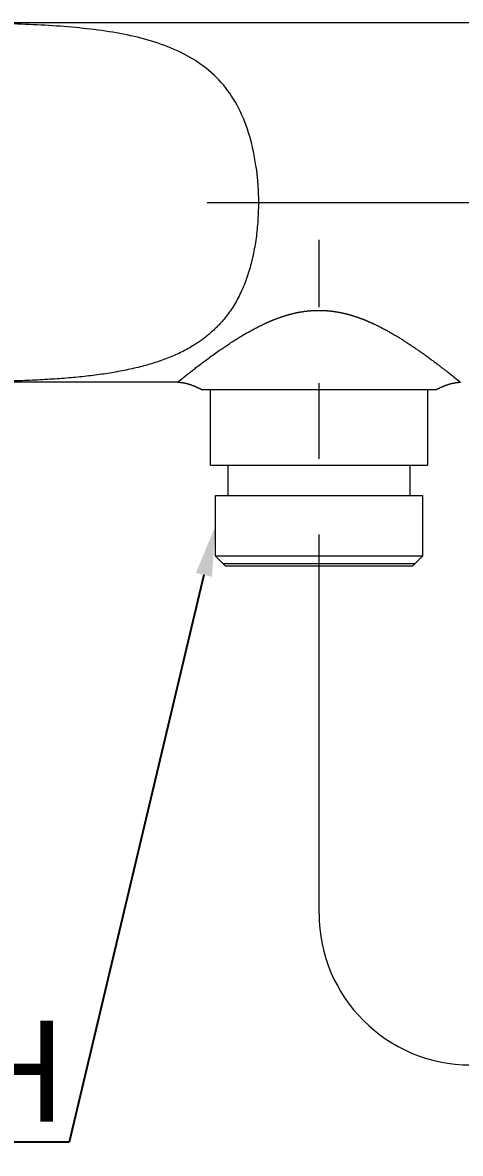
# Model space of a CAD drawing. Extents: x 6453 to 7582, y 0 to 827.
# Drawn here: x 6772.8 to 6816.2, y 123.1 to 235.1 of the extents above; entities that cross this region are included whole.
import ezdxf
from ezdxf import colors
from ezdxf.entities.mleader import LeaderData, LeaderLine
from ezdxf.math import Vec2, Vec3

# ---------------------------------------------------------------- set-up
doc = ezdxf.new("R2010")
doc.units = 0
doc.header["$LTSCALE"] = 30
doc.header["$MEASUREMENT"] = 0
doc.linetypes.add('CENTER', pattern=[2, 1.25, -0.25, 0.25, -0.25])
doc.layers.get('0').update_dxf_attribs({"linetype": 'CONTINUOUS'})
doc.layers.add('1', color=7, linetype='CONTINUOUS')
doc.layers.add('DEF_LAYER_ASSEM_MEMBER', color=7, linetype='CONTINUOUS')
doc.styles.get("Standard").update_dxf_attribs({"font": 'SYMBOL'})

msp = doc.modelspace()

# ---------------------------------------------------------------- linework, layer by layer
at = {"layer": '1', "color": 7, "linetype": 'Continuous', "lineweight": 18}
for p, q in [((6791.44, 198.76), (6802.58, 198.76)), ((6791.44, 191.26), (6791.44, 198.76)), ((6812.94, 198.76), (6812.94, 191.26)), ((6791.44, 191.26), (6812.94, 191.26)), ((6793.19, 188.26), (6793.19, 191.26)), ((6811.19, 191.26), (6811.19, 188.26)), ((6791.94, 188.26), (6812.44, 188.26)), ((6791.94, 182.26), (6791.94, 188.26)), ((6812.44, 188.26), (6812.44, 182.26)), ((6792.94, 181.26), (6791.94, 182.26)), ((6812.44, 182.26), (6791.94, 182.26)), ((6792.69, 181.51), (6811.69, 181.51)), ((6812.44, 182.26), (6811.44, 181.26)), ((6811.44, 181.26), (6792.94, 181.26))]:
    msp.add_line(p, q, dxfattribs=at)
for points, degree in [([(6755.19, 235.06), (6830.19, 235.06)], 1), ([(6788.19, 199.46), (6777.19, 199.46), (6766.19, 199.46), (6755.19, 199.46)], 3)]:
    msp.add_open_spline(points, degree=degree, dxfattribs=at)
at = {"layer": '1', "color": 7, "linetype": 'Continuous', "lineweight": 13}
for points, knots in [([(6795.96, 220.72), (6795.82, 221.79), (6795.61, 222.82), (6795.04, 224.78), (6794.68, 225.71), (6793.81, 227.42), (6793.3, 228.2), (6792.13, 229.59), (6791.48, 230.2), (6790.05, 231.27), (6789.29, 231.73), (6787.66, 232.52), (6786.81, 232.85), (6784.15, 233.7), (6782.26, 234.06), (6778.35, 234.58), (6776.33, 234.74), (6772.22, 234.94), (6770.13, 234.99), (6765.9, 235.05), (6763.77, 235.06), (6759.49, 235.06), (6757.34, 235.06), (6755.19, 235.06)], [0, 0, 0, 0, 0.0625, 0.0625, 0.125, 0.125, 0.1875, 0.1875, 0.25, 0.25, 0.3125, 0.3125, 0.375, 0.375, 0.5, 0.5, 0.625, 0.625, 0.75, 0.75, 0.875, 0.875, 1, 1, 1, 1]), ([(6795.96, 220.72), (6795.96, 220.7), (6795.97, 220.66), (6795.97, 220.6), (6795.98, 220.54), (6795.99, 220.48), (6796, 220.42), (6796, 220.36), (6796.01, 220.3), (6796.02, 220.24), (6796.03, 220.18), (6796.03, 220.12), (6796.04, 220.06), (6796.04, 220), (6796.05, 219.94), (6796.06, 219.88), (6796.06, 219.82), (6796.07, 219.76), (6796.07, 219.7), (6796.08, 219.64), (6796.08, 219.58), (6796.09, 219.51), (6796.1, 219.45), (6796.1, 219.39), (6796.1, 219.33), (6796.11, 219.27), (6796.11, 219.21), (6796.12, 219.15), (6796.12, 219.09), (6796.13, 219.03), (6796.13, 218.97), (6796.13, 218.9), (6796.14, 218.84), (6796.14, 218.78), (6796.14, 218.72), (6796.15, 218.66), (6796.15, 218.6), (6796.15, 218.54), (6796.16, 218.48), (6796.16, 218.41), (6796.16, 218.35), (6796.16, 218.29), (6796.17, 218.23), (6796.17, 218.17), (6796.17, 218.11), (6796.17, 218.04), (6796.17, 217.98), (6796.18, 217.92), (6796.18, 217.86), (6796.18, 217.8), (6796.18, 217.74), (6796.18, 217.67), (6796.18, 217.61), (6796.18, 217.55), (6796.18, 217.49), (6796.18, 217.43), (6796.18, 217.37), (6796.18, 217.3), (6796.18, 217.24), (6796.18, 217.18), (6796.18, 217.12), (6796.18, 217.06), (6796.18, 216.99), (6796.18, 216.93), (6796.18, 216.87), (6796.18, 216.81), (6796.18, 216.75), (6796.18, 216.68), (6796.18, 216.62), (6796.17, 216.56), (6796.17, 216.5), (6796.17, 216.44), (6796.17, 216.37), (6796.17, 216.31), (6796.16, 216.25), (6796.16, 216.19), (6796.16, 216.13), (6796.16, 216.06), (6796.15, 216), (6796.15, 215.94), (6796.15, 215.88), (6796.14, 215.82), (6796.14, 215.75), (6796.14, 215.69), (6796.13, 215.63), (6796.13, 215.57), (6796.11, 215.23), (6796.06, 214.61), (6795.96, 213.73), (6795.82, 212.87), (6795.66, 212.03), (6795.47, 211.22), (6795.24, 210.42), (6794.98, 209.64), (6794.69, 208.89), (6794.36, 208.17), (6794.01, 207.49), (6793.62, 206.84), (6793.26, 206.32), (6792.93, 205.89), (6792.66, 205.56), (6792.37, 205.24), (6792.07, 204.93), (6791.76, 204.63), (6791.44, 204.34), (6791.11, 204.06), (6790.77, 203.79), (6790.41, 203.53), (6790.05, 203.29), (6789.42, 202.89), (6788.47, 202.38), (6787.17, 201.82), (6785.77, 201.33), (6784.27, 200.92), (6782.7, 200.58), (6781.06, 200.3), (6779.38, 200.08), (6777.62, 199.9), (6775.75, 199.76), (6773.8, 199.66), (6771.76, 199.58), (6769.53, 199.53), (6767.12, 199.49), (6764.64, 199.47), (6762.23, 199.47), (6760.12, 199.46), (6758.78, 199.46), (6758.2, 199.46)], [0, 0, 0, 0, 0.001101, 0.002202, 0.003302, 0.004403, 0.005504, 0.006604, 0.007705, 0.008805, 0.009906, 0.011007, 0.012107, 0.013208, 0.014309, 0.01541, 0.01651, 0.017611, 0.018712, 0.019813, 0.020914, 0.022015, 0.023116, 0.024217, 0.025319, 0.02642, 0.027521, 0.028623, 0.029725, 0.030827, 0.031928, 0.033031, 0.034133, 0.035235, 0.036337, 0.03744, 0.038543, 0.039646, 0.040749, 0.041852, 0.042956, 0.044059, 0.045163, 0.046267, 0.047371, 0.048476, 0.04958, 0.050685, 0.05179, 0.052896, 0.054001, 0.055107, 0.056213, 0.057319, 0.058426, 0.059532, 0.06064, 0.061747, 0.062855, 0.063962, 0.065071, 0.066179, 0.067288, 0.068397, 0.069507, 0.070616, 0.071726, 0.072837, 0.073948, 0.075059, 0.07617, 0.077282, 0.078394, 0.079507, 0.080619, 0.081733, 0.082846, 0.08396, 0.085075, 0.08619, 0.087305, 0.088421, 0.089537, 0.090653, 0.09177, 0.092888, 0.094005, 0.110304, 0.126422, 0.14238, 0.158197, 0.173892, 0.189487, 0.205653, 0.221646, 0.237493, 0.253221, 0.268857, 0.284428, 0.293652, 0.302899, 0.312173, 0.32148, 0.330826, 0.340216, 0.349656, 0.359149, 0.368703, 0.37832, 0.388007, 0.417404, 0.447585, 0.478662, 0.510736, 0.543899, 0.576344, 0.609586, 0.643688, 0.678705, 0.71607, 0.754066, 0.792745, 0.839193, 0.886141, 0.927649, 0.96932, 1, 1, 1, 1]), ([(6788.19, 199.46), (6788.19, 199.46), (6788.19, 199.46), (6788.19, 199.46), (6788.19, 199.46), (6788.19, 199.46), (6788.19, 199.47), (6788.19, 199.47), (6788.19, 199.47), (6788.19, 199.47), (6788.19, 199.47), (6788.2, 199.47), (6788.2, 199.47), (6788.2, 199.47), (6788.2, 199.48), (6788.21, 199.48), (6788.21, 199.48), (6788.21, 199.48), (6788.21, 199.49), (6788.22, 199.49), (6788.22, 199.49), (6788.23, 199.5), (6788.23, 199.5), (6788.23, 199.5), (6788.24, 199.51), (6788.24, 199.51), (6788.25, 199.51), (6788.25, 199.52), (6788.26, 199.52), (6788.26, 199.53), (6788.27, 199.53), (6788.27, 199.54), (6788.28, 199.54), (6788.29, 199.55), (6788.29, 199.55), (6788.3, 199.56), (6788.31, 199.56), (6788.31, 199.57), (6788.32, 199.57), (6788.33, 199.58), (6788.34, 199.59), (6788.34, 199.59), (6788.35, 199.6), (6788.36, 199.6), (6788.37, 199.61), (6788.38, 199.62), (6788.39, 199.63), (6788.4, 199.63), (6788.41, 199.64), (6788.41, 199.65), (6788.42, 199.66), (6788.43, 199.66), (6788.44, 199.67), (6788.45, 199.68), (6788.47, 199.69), (6788.48, 199.7), (6788.49, 199.71), (6788.5, 199.72), (6788.51, 199.72), (6788.52, 199.73), (6788.53, 199.74), (6788.54, 199.75), (6788.56, 199.76), (6788.57, 199.77), (6788.58, 199.78), (6788.59, 199.79), (6788.61, 199.8), (6788.62, 199.81), (6788.63, 199.82), (6788.65, 199.83), (6788.66, 199.85), (6788.67, 199.86), (6788.69, 199.87), (6788.7, 199.88), (6788.72, 199.89), (6788.73, 199.9), (6788.75, 199.91), (6788.76, 199.93), (6788.78, 199.94), (6788.79, 199.95), (6788.81, 199.96), (6788.82, 199.98), (6788.84, 199.99), (6788.86, 200), (6788.87, 200.02), (6788.89, 200.03), (6788.91, 200.04), (6788.92, 200.06), (6788.94, 200.07), (6788.96, 200.08), (6788.98, 200.1), (6788.99, 200.11), (6789.01, 200.13), (6789.03, 200.14), (6789.05, 200.16), (6789.07, 200.17), (6789.09, 200.19), (6789.1, 200.2), (6789.12, 200.22), (6789.14, 200.23), (6789.16, 200.25), (6789.18, 200.26), (6789.2, 200.28), (6789.22, 200.3), (6789.24, 200.31), (6789.26, 200.33), (6789.29, 200.34), (6789.31, 200.36), (6789.42, 200.45), (6789.64, 200.63), (6790, 200.91), (6790.4, 201.21), (6790.83, 201.54), (6791.3, 201.88), (6791.8, 202.25), (6792.29, 202.59), (6792.75, 202.9), (6793.15, 203.18), (6793.57, 203.45), (6794, 203.72), (6794.43, 203.99), (6794.86, 204.25), (6795.31, 204.5), (6795.76, 204.75), (6796.22, 204.98), (6796.56, 205.15), (6796.78, 205.25), (6796.86, 205.29), (6796.95, 205.33), (6797.03, 205.37), (6797.12, 205.4), (6797.2, 205.44), (6797.28, 205.48), (6797.37, 205.51), (6797.45, 205.55), (6797.54, 205.58), (6797.62, 205.62), (6797.7, 205.65), (6797.79, 205.69), (6797.87, 205.72), (6797.96, 205.75), (6798.04, 205.78), (6798.12, 205.81), (6798.21, 205.84), (6798.29, 205.87), (6798.37, 205.9), (6798.46, 205.93), (6798.54, 205.96), (6798.63, 205.99), (6798.71, 206.01), (6798.79, 206.04), (6798.88, 206.07), (6798.96, 206.09), (6799.04, 206.12), (6799.13, 206.14), (6799.21, 206.16), (6799.29, 206.19), (6799.38, 206.21), (6799.46, 206.23), (6799.54, 206.25), (6799.63, 206.27), (6799.71, 206.29), (6799.79, 206.31), (6799.88, 206.33), (6799.96, 206.35), (6800.04, 206.36), (6800.12, 206.38), (6800.21, 206.4), (6800.29, 206.41), (6800.37, 206.43), (6800.46, 206.44), (6800.54, 206.45), (6800.62, 206.47), (6800.7, 206.48), (6800.79, 206.49), (6800.87, 206.5), (6800.95, 206.51), (6801.03, 206.52), (6801.12, 206.53), (6801.2, 206.54), (6801.28, 206.54), (6801.36, 206.55), (6801.45, 206.56), (6801.53, 206.56), (6801.61, 206.57), (6801.69, 206.57), (6801.78, 206.58), (6801.86, 206.58), (6801.94, 206.58), (6802.02, 206.58), (6802.1, 206.58), (6802.16, 206.58), (6802.19, 206.58)], [0, 0, 0, 0, 0.002282, 0.004564, 0.006846, 0.009128, 0.01141, 0.013692, 0.015974, 0.018256, 0.020539, 0.022821, 0.025104, 0.027388, 0.029671, 0.031955, 0.034239, 0.036524, 0.038809, 0.041094, 0.043381, 0.045667, 0.047954, 0.050242, 0.05253, 0.054819, 0.057109, 0.059399, 0.061691, 0.063983, 0.066275, 0.068569, 0.070863, 0.073159, 0.075455, 0.077752, 0.08005, 0.08235, 0.08465, 0.086952, 0.089254, 0.091558, 0.093863, 0.096169, 0.098476, 0.100785, 0.103095, 0.105406, 0.107718, 0.110033, 0.112348, 0.114665, 0.116983, 0.119303, 0.121625, 0.123948, 0.126272, 0.128598, 0.130926, 0.133256, 0.135587, 0.13792, 0.140255, 0.142592, 0.144931, 0.147271, 0.149613, 0.151958, 0.154304, 0.156652, 0.159002, 0.161355, 0.163709, 0.166065, 0.168424, 0.170785, 0.173148, 0.175513, 0.17788, 0.18025, 0.182622, 0.184996, 0.187373, 0.189752, 0.192134, 0.194518, 0.196904, 0.199293, 0.201684, 0.204078, 0.206475, 0.208874, 0.211276, 0.21368, 0.216088, 0.218498, 0.22091, 0.223326, 0.225744, 0.228165, 0.230589, 0.233016, 0.235445, 0.237878, 0.240314, 0.242752, 0.245194, 0.247638, 0.250086, 0.284811, 0.319786, 0.355087, 0.390784, 0.426947, 0.463642, 0.500933, 0.527441, 0.553559, 0.579307, 0.60471, 0.629789, 0.654571, 0.679079, 0.703341, 0.727383, 0.751232, 0.755482, 0.759712, 0.763921, 0.768112, 0.772283, 0.776435, 0.780568, 0.784682, 0.788778, 0.792856, 0.796916, 0.800957, 0.804982, 0.808988, 0.812978, 0.816951, 0.820907, 0.824846, 0.82877, 0.832677, 0.836569, 0.840445, 0.844306, 0.848153, 0.851984, 0.855801, 0.859604, 0.863393, 0.867168, 0.87093, 0.874679, 0.878415, 0.882139, 0.88585, 0.88955, 0.893237, 0.896914, 0.900579, 0.904234, 0.907878, 0.911512, 0.915136, 0.918751, 0.922356, 0.925953, 0.929541, 0.93312, 0.936692, 0.940256, 0.943813, 0.947363, 0.950906, 0.954442, 0.957973, 0.961498, 0.965018, 0.968533, 0.972044, 0.975549, 0.979052, 0.98255, 0.986045, 0.989537, 0.993027, 0.996514, 1, 1, 1, 1]), ([(6802.19, 206.58), (6802.2, 206.58), (6802.23, 206.58), (6802.28, 206.58), (6802.32, 206.58), (6802.37, 206.58), (6802.41, 206.58), (6802.46, 206.58), (6802.5, 206.58), (6802.55, 206.58), (6802.6, 206.58), (6802.64, 206.57), (6802.69, 206.57), (6802.73, 206.57), (6802.78, 206.57), (6802.82, 206.56), (6802.87, 206.56), (6802.92, 206.56), (6802.96, 206.55), (6803.01, 206.55), (6803.05, 206.55), (6803.1, 206.54), (6803.14, 206.54), (6803.19, 206.53), (6803.24, 206.53), (6803.28, 206.53), (6803.33, 206.52), (6803.37, 206.52), (6803.42, 206.51), (6803.46, 206.5), (6803.51, 206.5), (6803.56, 206.49), (6803.6, 206.49), (6803.65, 206.48), (6803.69, 206.47), (6803.74, 206.47), (6803.78, 206.46), (6803.83, 206.45), (6803.88, 206.45), (6803.92, 206.44), (6803.97, 206.43), (6804.01, 206.42), (6804.06, 206.41), (6804.11, 206.41), (6804.15, 206.4), (6804.2, 206.39), (6804.24, 206.38), (6804.29, 206.37), (6804.34, 206.36), (6804.38, 206.35), (6804.43, 206.34), (6804.47, 206.33), (6804.52, 206.32), (6804.57, 206.31), (6804.61, 206.3), (6804.66, 206.29), (6804.7, 206.28), (6804.75, 206.27), (6804.8, 206.26), (6804.84, 206.25), (6804.89, 206.24), (6804.94, 206.22), (6804.98, 206.21), (6805.03, 206.2), (6805.07, 206.19), (6805.12, 206.17), (6805.17, 206.16), (6805.21, 206.15), (6805.26, 206.14), (6805.3, 206.12), (6805.35, 206.11), (6805.4, 206.1), (6805.44, 206.08), (6805.49, 206.07), (6805.54, 206.05), (6805.58, 206.04), (6805.63, 206.02), (6805.68, 206.01), (6805.72, 205.99), (6805.77, 205.98), (6805.81, 205.96), (6805.86, 205.95), (6805.91, 205.93), (6805.95, 205.92), (6806, 205.9), (6806.05, 205.89), (6806.09, 205.87), (6806.14, 205.85), (6806.19, 205.84), (6806.23, 205.82), (6806.28, 205.8), (6806.33, 205.78), (6806.37, 205.77), (6806.42, 205.75), (6806.46, 205.73), (6806.51, 205.71), (6806.56, 205.7), (6806.6, 205.68), (6806.65, 205.66), (6806.7, 205.64), (6806.74, 205.62), (6806.79, 205.6), (6806.84, 205.58), (6806.88, 205.56), (6806.93, 205.54), (6806.98, 205.52), (6807.02, 205.5), (6807.07, 205.48), (6807.12, 205.46), (6807.16, 205.44), (6807.21, 205.42), (6807.26, 205.4), (6807.3, 205.38), (6807.35, 205.36), (6807.4, 205.34), (6807.44, 205.32), (6807.49, 205.3), (6807.54, 205.28), (6807.58, 205.25), (6807.63, 205.23), (6807.78, 205.16), (6808.04, 205.04), (6808.4, 204.86), (6808.75, 204.67), (6809.09, 204.48), (6809.44, 204.29), (6809.78, 204.09), (6810.11, 203.89), (6810.44, 203.68), (6810.77, 203.47), (6811.09, 203.26), (6811.41, 203.05), (6811.72, 202.84), (6812.05, 202.61), (6812.41, 202.36), (6812.77, 202.1), (6813.12, 201.85), (6813.45, 201.6), (6813.76, 201.37), (6814.06, 201.15), (6814.33, 200.94), (6814.59, 200.74), (6814.83, 200.55), (6814.99, 200.42), (6815.08, 200.35), (6815.12, 200.32), (6815.16, 200.29), (6815.2, 200.26), (6815.23, 200.23), (6815.27, 200.2), (6815.3, 200.17), (6815.34, 200.14), (6815.37, 200.12), (6815.41, 200.09), (6815.44, 200.07), (6815.47, 200.04), (6815.5, 200.02), (6815.53, 199.99), (6815.56, 199.97), (6815.59, 199.94), (6815.62, 199.92), (6815.64, 199.9), (6815.67, 199.88), (6815.7, 199.86), (6815.72, 199.84), (6815.75, 199.82), (6815.77, 199.8), (6815.79, 199.78), (6815.82, 199.76), (6815.84, 199.74), (6815.86, 199.73), (6815.88, 199.71), (6815.9, 199.69), (6815.92, 199.68), (6815.94, 199.66), (6815.96, 199.65), (6815.98, 199.63), (6815.99, 199.62), (6816.01, 199.61), (6816.02, 199.6), (6816.04, 199.58), (6816.05, 199.57), (6816.06, 199.56), (6816.08, 199.55), (6816.09, 199.54), (6816.1, 199.53), (6816.11, 199.52), (6816.12, 199.52), (6816.13, 199.51), (6816.14, 199.5), (6816.15, 199.5), (6816.15, 199.49), (6816.16, 199.49), (6816.16, 199.48), (6816.17, 199.48), (6816.17, 199.47), (6816.18, 199.47), (6816.18, 199.47), (6816.18, 199.47), (6816.18, 199.46), (6816.19, 199.46), (6816.19, 199.46), (6816.19, 199.46)], [0, 0, 0, 0, 0.001932, 0.003865, 0.005799, 0.007733, 0.009668, 0.011603, 0.01354, 0.015477, 0.017416, 0.019355, 0.021295, 0.023237, 0.02518, 0.027123, 0.029069, 0.031015, 0.032963, 0.034913, 0.036864, 0.038817, 0.040771, 0.042727, 0.044685, 0.046644, 0.048606, 0.050569, 0.052535, 0.054502, 0.056472, 0.058444, 0.060418, 0.062394, 0.064372, 0.066353, 0.068337, 0.070323, 0.072311, 0.074302, 0.076296, 0.078292, 0.080291, 0.082293, 0.084298, 0.086306, 0.088317, 0.090331, 0.092348, 0.094368, 0.096391, 0.098417, 0.100447, 0.10248, 0.104517, 0.106557, 0.1086, 0.110647, 0.112698, 0.114752, 0.11681, 0.118871, 0.120937, 0.123006, 0.125079, 0.127157, 0.129238, 0.131323, 0.133412, 0.135506, 0.137603, 0.139705, 0.141811, 0.143921, 0.146036, 0.148155, 0.150279, 0.152407, 0.154539, 0.156676, 0.158818, 0.160965, 0.163116, 0.165272, 0.167433, 0.169598, 0.171769, 0.173944, 0.176124, 0.17831, 0.1805, 0.182696, 0.184896, 0.187102, 0.189313, 0.19153, 0.193751, 0.195978, 0.19821, 0.200448, 0.202691, 0.20494, 0.207194, 0.209454, 0.211719, 0.21399, 0.216266, 0.218549, 0.220837, 0.22313, 0.22543, 0.227736, 0.230047, 0.232364, 0.234687, 0.237017, 0.239352, 0.241693, 0.244041, 0.246394, 0.248754, 0.26707, 0.285498, 0.304052, 0.322742, 0.341582, 0.360584, 0.379759, 0.399118, 0.418673, 0.438434, 0.458411, 0.478616, 0.499056, 0.525224, 0.551091, 0.576679, 0.60201, 0.627106, 0.651992, 0.676692, 0.701229, 0.72563, 0.749919, 0.754433, 0.758937, 0.76343, 0.767913, 0.772387, 0.776851, 0.781305, 0.78575, 0.790185, 0.794612, 0.79903, 0.803439, 0.807839, 0.812231, 0.816615, 0.820991, 0.825359, 0.829719, 0.834072, 0.838418, 0.842757, 0.847088, 0.851413, 0.855731, 0.860043, 0.864349, 0.868649, 0.872943, 0.877231, 0.881514, 0.885791, 0.890064, 0.894331, 0.898594, 0.902853, 0.907107, 0.911357, 0.915603, 0.919845, 0.924084, 0.928319, 0.932551, 0.936781, 0.941007, 0.945231, 0.949453, 0.953672, 0.95789, 0.962106, 0.96632, 0.970532, 0.974744, 0.978955, 0.983165, 0.987374, 0.991583, 0.995791, 1, 1, 1, 1])]:
    msp.add_open_spline(points, degree=3, knots=knots, dxfattribs=at)
at = {"layer": '1', "color": 7, "linetype": 'Continuous', "lineweight": 18}
for points, knots in [([(6788.19, 199.46), (6788.2, 199.46), (6788.21, 199.46), (6788.24, 199.46), (6788.27, 199.46), (6788.3, 199.46), (6788.33, 199.46), (6788.35, 199.46), (6788.38, 199.46), (6788.41, 199.46), (6788.44, 199.45), (6788.46, 199.45), (6788.49, 199.45), (6788.52, 199.45), (6788.54, 199.45), (6788.57, 199.44), (6788.6, 199.44), (6788.62, 199.44), (6788.65, 199.43), (6788.68, 199.43), (6788.7, 199.43), (6788.73, 199.42), (6788.75, 199.42), (6788.78, 199.41), (6788.8, 199.41), (6788.83, 199.4), (6788.86, 199.4), (6788.88, 199.39), (6788.91, 199.39), (6788.93, 199.38), (6788.96, 199.38), (6788.98, 199.37), (6789.01, 199.37), (6789.03, 199.36), (6789.06, 199.36), (6789.08, 199.35), (6789.11, 199.34), (6789.13, 199.34), (6789.15, 199.33), (6789.18, 199.32), (6789.2, 199.32), (6789.23, 199.31), (6789.25, 199.3), (6789.28, 199.29), (6789.3, 199.29), (6789.32, 199.28), (6789.35, 199.27), (6789.37, 199.26), (6789.4, 199.26), (6789.42, 199.25), (6789.44, 199.24), (6789.47, 199.23), (6789.49, 199.22), (6789.52, 199.22), (6789.54, 199.21), (6789.56, 199.2), (6789.59, 199.19), (6789.61, 199.18), (6789.63, 199.17), (6789.66, 199.16), (6789.68, 199.15), (6789.7, 199.14), (6789.73, 199.14), (6789.75, 199.13), (6789.77, 199.12), (6789.8, 199.11), (6789.82, 199.1), (6789.84, 199.09), (6789.87, 199.08), (6789.89, 199.07), (6789.91, 199.06), (6789.94, 199.05), (6789.96, 199.04), (6789.98, 199.03), (6790.01, 199.02), (6790.03, 199.01), (6790.05, 199), (6790.08, 198.99), (6790.1, 198.97), (6790.12, 198.96), (6790.14, 198.95), (6790.17, 198.94), (6790.19, 198.93), (6790.21, 198.92), (6790.24, 198.91), (6790.26, 198.9), (6790.28, 198.89), (6790.31, 198.88), (6790.33, 198.87), (6790.35, 198.85), (6790.37, 198.84), (6790.4, 198.83), (6790.42, 198.82), (6790.44, 198.81), (6790.47, 198.8), (6790.49, 198.79), (6790.51, 198.77), (6790.53, 198.77), (6790.53, 198.76)], [0, 0, 0, 0, 0.011516, 0.022964, 0.034347, 0.045667, 0.056927, 0.068129, 0.079274, 0.090364, 0.101403, 0.112391, 0.123331, 0.134225, 0.145074, 0.15588, 0.166646, 0.177373, 0.188062, 0.198716, 0.209336, 0.219924, 0.230482, 0.24101, 0.251511, 0.261985, 0.272435, 0.282862, 0.293268, 0.303653, 0.314018, 0.324365, 0.334695, 0.345009, 0.355307, 0.365592, 0.375863, 0.386122, 0.39637, 0.406607, 0.416835, 0.427054, 0.437265, 0.447469, 0.457667, 0.467858, 0.478045, 0.488228, 0.498407, 0.508583, 0.518757, 0.528929, 0.5391, 0.54927, 0.559441, 0.569612, 0.579783, 0.589956, 0.600131, 0.610308, 0.620487, 0.630668, 0.640853, 0.65104, 0.66123, 0.671424, 0.681621, 0.691823, 0.702028, 0.712237, 0.72245, 0.732668, 0.74289, 0.753116, 0.763347, 0.773583, 0.783824, 0.794069, 0.80432, 0.814575, 0.824835, 0.8351, 0.84537, 0.855646, 0.865926, 0.876211, 0.886501, 0.896796, 0.907096, 0.917401, 0.92771, 0.938024, 0.948343, 0.958666, 0.968993, 0.979325, 0.98966, 1, 1, 1, 1]), ([(6813.83, 198.76), (6813.85, 198.77), (6813.88, 198.79), (6813.93, 198.81), (6813.98, 198.84), (6814.03, 198.86), (6814.08, 198.88), (6814.13, 198.91), (6814.18, 198.93), (6814.23, 198.95), (6814.29, 198.98), (6814.34, 199), (6814.39, 199.02), (6814.44, 199.04), (6814.49, 199.06), (6814.54, 199.09), (6814.59, 199.11), (6814.65, 199.13), (6814.7, 199.15), (6814.75, 199.17), (6814.8, 199.19), (6814.86, 199.2), (6814.91, 199.22), (6814.96, 199.24), (6815.01, 199.26), (6815.06, 199.27), (6815.12, 199.29), (6815.17, 199.3), (6815.22, 199.32), (6815.27, 199.33), (6815.33, 199.35), (6815.38, 199.36), (6815.43, 199.37), (6815.48, 199.38), (6815.53, 199.39), (6815.58, 199.4), (6815.64, 199.41), (6815.69, 199.42), (6815.74, 199.43), (6815.79, 199.44), (6815.84, 199.44), (6815.89, 199.45), (6815.94, 199.45), (6815.99, 199.46), (6816.04, 199.46), (6816.09, 199.46), (6816.14, 199.46), (6816.17, 199.46), (6816.19, 199.46)], [0, 0, 0, 0, 0.022134, 0.044353, 0.066649, 0.089012, 0.111436, 0.133912, 0.156431, 0.178986, 0.201569, 0.224173, 0.246788, 0.269409, 0.292028, 0.314637, 0.33723, 0.359801, 0.382341, 0.404846, 0.427308, 0.449722, 0.47208, 0.494377, 0.516608, 0.538766, 0.560846, 0.582844, 0.604753, 0.62657, 0.648289, 0.669908, 0.691421, 0.712825, 0.734118, 0.755296, 0.776357, 0.7973, 0.818123, 0.838824, 0.859403, 0.879859, 0.90019, 0.920398, 0.940482, 0.960443, 0.980282, 1, 1, 1, 1]), ([(6790.53, 198.76), (6790.53, 198.76), (6790.54, 198.76), (6790.56, 198.76), (6790.58, 198.76), (6790.66, 198.76), (6790.73, 198.76), (6790.87, 198.76), (6790.92, 198.76), (6790.99, 198.76), (6791, 198.76), (6791.03, 198.76), (6791.05, 198.76), (6791.09, 198.76), (6791.12, 198.76), (6791.22, 198.76), (6791.29, 198.76), (6791.43, 198.76), (6791.5, 198.76), (6791.74, 198.76), (6791.91, 198.76), (6792.28, 198.76), (6792.47, 198.76), (6792.79, 198.76), (6792.9, 198.76), (6793.05, 198.76), (6793.07, 198.76), (6793.13, 198.76), (6793.22, 198.76), (6793.31, 198.76), (6793.61, 198.76), (6793.86, 198.76), (6794.38, 198.76), (6794.66, 198.76), (6795.23, 198.76), (6795.53, 198.76), (6795.92, 198.76), (6796.04, 198.76), (6796.16, 198.76), (6796.24, 198.76), (6796.28, 198.76), (6796.48, 198.76), (6796.64, 198.76), (6797.14, 198.76), (6797.47, 198.76), (6798.16, 198.76), (6798.51, 198.76), (6799.04, 198.76), (6799.22, 198.76), (6799.49, 198.76), (6799.58, 198.76), (6799.76, 198.76), (6799.86, 198.76), (6800.32, 198.76), (6800.69, 198.76), (6801.43, 198.76), (6801.81, 198.76), (6802.19, 198.76)], [0, 0, 0, 0, 0.03125, 0.03125, 0.0625, 0.0625, 0.125, 0.125, 0.15625, 0.15625, 0.164062, 0.164062, 0.171875, 0.171875, 0.1875, 0.1875, 0.21875, 0.21875, 0.25, 0.25, 0.3125, 0.3125, 0.375, 0.375, 0.40625, 0.40625, 0.414063, 0.414063, 0.421875, 0.4375, 0.4375, 0.5, 0.5, 0.5625, 0.5625, 0.625, 0.625, 0.640625, 0.648437, 0.648437, 0.65625, 0.65625, 0.6875, 0.6875, 0.75, 0.75, 0.8125, 0.8125, 0.84375, 0.84375, 0.859375, 0.859375, 0.875, 0.875, 0.9375, 0.9375, 1, 1, 1, 1]), ([(6802.19, 198.76), (6802.56, 198.76), (6802.94, 198.76), (6803.68, 198.76), (6804.04, 198.76), (6804.77, 198.76), (6805.13, 198.76), (6805.58, 198.76), (6805.71, 198.76), (6805.85, 198.76), (6805.93, 198.76), (6805.98, 198.76), (6806.2, 198.76), (6806.37, 198.76), (6806.89, 198.76), (6807.23, 198.76), (6807.88, 198.76), (6808.2, 198.76), (6808.66, 198.76), (6808.82, 198.76), (6809.04, 198.76), (6809.12, 198.76), (6809.23, 198.76), (6809.26, 198.76), (6809.34, 198.76), (6809.67, 198.76), (6809.98, 198.76), (6810.5, 198.76), (6810.75, 198.76), (6811.23, 198.76), (6811.45, 198.76), (6811.72, 198.76), (6811.77, 198.76), (6811.88, 198.76), (6811.93, 198.76), (6812.08, 198.76), (6812.17, 198.76), (6812.45, 198.76), (6812.62, 198.76), (6812.85, 198.76), (6812.93, 198.76), (6813.07, 198.76), (6813.14, 198.76), (6813.26, 198.76), (6813.32, 198.76), (6813.41, 198.76), (6813.43, 198.76), (6813.49, 198.76), (6813.51, 198.76), (6813.63, 198.76), (6813.71, 198.76), (6813.79, 198.76), (6813.8, 198.76), (6813.83, 198.76), (6813.84, 198.76), (6813.83, 198.76)], [0, 0, 0, 0, 0.0625, 0.0625, 0.125, 0.125, 0.1875, 0.1875, 0.203125, 0.210937, 0.210937, 0.21875, 0.21875, 0.25, 0.25, 0.3125, 0.3125, 0.375, 0.375, 0.40625, 0.40625, 0.421875, 0.421875, 0.429687, 0.429687, 0.4375, 0.5, 0.5, 0.5625, 0.5625, 0.625, 0.625, 0.640625, 0.640625, 0.65625, 0.65625, 0.6875, 0.6875, 0.75, 0.75, 0.78125, 0.78125, 0.8125, 0.8125, 0.84375, 0.84375, 0.859375, 0.859375, 0.875, 0.875, 0.9375, 0.9375, 0.96875, 0.96875, 1, 1, 1, 1])]:
    msp.add_open_spline(points, degree=3, knots=knots, dxfattribs=at)
at = {"layer": 'DEF_LAYER_ASSEM_MEMBER', "color": 1, "linetype": 'CENTER', "lineweight": 5}
for p, q in [((6791.12, 217.26), (6869.25, 217.26)), ((6802.19, 146.89), (6802.19, 213.57))]:
    msp.add_line(p, q, dxfattribs=at)
msp.add_arc((6817.19, 146.89), 15, 180, 270, dxfattribs=at)

# ---------------------------------------------------------------- leaders
at = {"ltscale": 0.5}
ml = msp.add_multileader_mtext('Standard', dxfattribs=at)
ml.set_content('G1/2-14TH', color=256)
ml.set_leader_properties(color=5)
ml.build(insert=Vec2(0, 0))
ml.multileader.update_dxf_attribs({"text_left_attachment_type": 6, "text_right_attachment_type": 6, "dogleg_length": 0.36, "arrow_head_size": 5})
ctx = ml.context
ctx.base_point, ctx.char_height, ctx.arrow_head_size, ctx.landing_gap_size, ctx.plane_origin = Vec3(6704.53, 124.26), 10, 5, 0.09, Vec3(6719.85, 91.21)
ctx.left_attachment, ctx.right_attachment, ctx.text_align_type = 6, 6, 2
notes = []
notes.append((ctx, [(1, (1, 1, 0), (6777.46, 124.26), (-1, 0), 0.45, [(0, [(6791.94, 185.26)], 0, [])])]))
ctx.mtext.insert, ctx.mtext.alignment, ctx.mtext.flow_direction = Vec3(6776.92, 136.26), 3, 5
for ctx, leaders in notes:
    for number, flags, end, landing, length, lines in leaders:
        leader = LeaderData()
        leader.index, (leader.has_last_leader_line, leader.has_dogleg_vector, leader.attachment_direction) = number, flags
        leader.last_leader_point, leader.dogleg_vector, leader.dogleg_length = Vec3(end), Vec3(landing), length
        for number, points, colour, breaks in lines:
            line = LeaderLine()
            line.index, line.vertices, line.color, line.breaks = number, Vec3.list(points), colors.encode_raw_color(colour), breaks
            leader.lines.append(line)
        ctx.leaders.append(leader)

doc.saveas('drawing.dxf')
